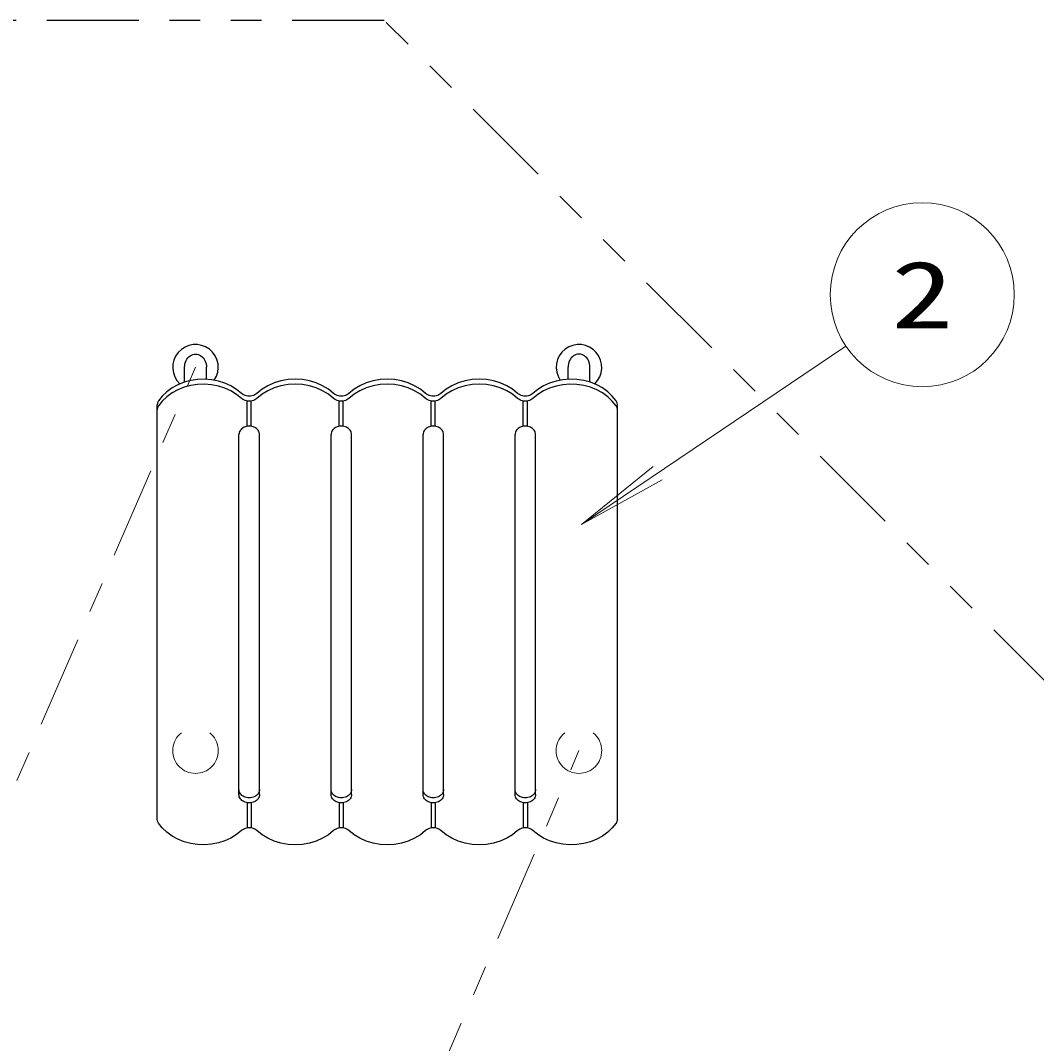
# Model space of a CAD drawing. Units: millimetres on the paper. Extents: x -385 to 0, y -594 to 267.
# Drawn here: x -224.64 to -191.52, y 195.82 to 229.18 of the extents above; entities that cross this region are included whole.
import ezdxf
from ezdxf.enums import TextEntityAlignment as Align

# ---------------------------------------------------------------- set-up
doc = ezdxf.new("R2010")
doc.units = ezdxf.units.MM
doc.linetypes.add('USER2', pattern=[6, 3, -1, 1, -1])
doc.linetypes.add('USER3', pattern=[8, 3, -1, 1, -1, 1, -1])
doc.layers.add('LY_1', color=7, linetype='Continuous', lineweight=25)
doc.styles.add('ＭＳ ゴシック', font='')
doc.styles.get('ＭＳ ゴシック').set_extended_font_data('MS Gothic')

msp = doc.modelspace()

# ---------------------------------------------------------------- linework, layer by layer
at = {"layer": 'LY_1', "linetype": 'USER3'}
for p, q in [((-212.785, 229.182), (-246.438, 229.182)), ((-190.797, 207.195), (-212.785, 229.182))]:
    msp.add_line(p, q, dxfattribs=at)
at = {"layer": 'LY_1', "lineweight": 13}
for p, q in [((-197.735, 218.561), (-206.355, 212.745)), ((-206.355, 212.745), (-204.024, 214.633)), ((-206.355, 212.745), (-203.731, 214.2))]:
    msp.add_line(p, q, dxfattribs=at)
at = {"layer": 'LY_1', "linetype": 'USER2', "lineweight": 13}
for p, q in [((-235.861, 178.695), (-218.937, 217.872)), ((-223.361, 166.195), (-206.437, 205.372))]:
    msp.add_line(p, q, dxfattribs=at)
at = {"layer": 'LY_1'}
for p, q in [((-219.292, 217.39), (-219.292, 217.872)), ((-218.581, 217.481), (-218.581, 217.872)), ((-206.792, 217.481), (-206.792, 217.872)), ((-206.081, 217.39), (-206.081, 217.872)), ((-220.187, 203.14), (-220.187, 216.647)), ((-217.253, 215.95), (-217.253, 216.771)), ((-217.12, 215.95), (-217.12, 216.771)), ((-214.253, 215.95), (-214.253, 216.771)), ((-214.12, 215.95), (-214.12, 216.771)), ((-211.253, 215.95), (-211.253, 216.771)), ((-211.12, 215.95), (-211.12, 216.771)), ((-208.253, 215.95), (-208.253, 216.771)), ((-208.12, 215.95), (-208.12, 216.771)), ((-205.187, 203.14), (-205.187, 216.647)), ((-217.52, 203.942), (-217.52, 215.682)), ((-216.853, 203.942), (-216.853, 215.682)), ((-214.52, 203.942), (-214.52, 215.682)), ((-213.853, 203.942), (-213.853, 215.682)), ((-211.52, 203.942), (-211.52, 215.682)), ((-210.853, 203.942), (-210.853, 215.682)), ((-208.52, 203.942), (-208.52, 215.682)), ((-207.853, 203.942), (-207.853, 215.682)), ((-217.253, 203.674), (-217.253, 202.853)), ((-217.12, 203.674), (-217.12, 202.853)), ((-214.253, 203.674), (-214.253, 202.853)), ((-214.12, 203.674), (-214.12, 202.853)), ((-211.253, 203.674), (-211.253, 202.853)), ((-211.12, 203.674), (-211.12, 202.853)), ((-208.253, 203.674), (-208.253, 202.853)), ((-208.12, 203.674), (-208.12, 202.853))]:
    msp.add_line(p, q, dxfattribs=at)
for points in [[(-219.292, 217.872), (-219.289, 217.928), (-219.28, 217.984), (-219.265, 218.038), (-219.245, 218.089), (-219.219, 218.136), (-219.188, 218.179), (-219.153, 218.216), (-219.114, 218.248), (-219.073, 218.273), (-219.029, 218.291), (-218.983, 218.302), (-218.937, 218.306), (-218.89, 218.302), (-218.844, 218.291), (-218.8, 218.273), (-218.759, 218.248), (-218.72, 218.216), (-218.685, 218.179), (-218.654, 218.136), (-218.628, 218.089), (-218.608, 218.038), (-218.593, 217.984), (-218.584, 217.928), (-218.581, 217.872)], [(-206.081, 217.872), (-206.084, 217.928), (-206.093, 217.984), (-206.108, 218.038), (-206.128, 218.089), (-206.154, 218.136), (-206.185, 218.179), (-206.22, 218.216), (-206.259, 218.248), (-206.3, 218.273), (-206.344, 218.291), (-206.39, 218.302), (-206.437, 218.306), (-206.483, 218.302), (-206.529, 218.291), (-206.573, 218.273), (-206.614, 218.248), (-206.653, 218.216), (-206.688, 218.179), (-206.719, 218.136), (-206.745, 218.089), (-206.765, 218.038), (-206.78, 217.984), (-206.789, 217.928), (-206.792, 217.872)], [(-217.437, 217.021), (-217.598, 217.152), (-217.781, 217.264), (-217.98, 217.355), (-218.192, 217.422), (-218.413, 217.465), (-218.64, 217.483), (-218.867, 217.475), (-219.091, 217.443), (-219.308, 217.385), (-219.513, 217.304), (-219.702, 217.201), (-219.873, 217.077), (-220.021, 216.936), (-220.145, 216.779)], [(-217.437, 216.858), (-217.598, 216.989), (-217.781, 217.101), (-217.98, 217.191), (-218.192, 217.259), (-218.413, 217.302), (-218.64, 217.32), (-218.867, 217.312), (-219.091, 217.279), (-219.308, 217.222), (-219.513, 217.141), (-219.702, 217.038), (-219.873, 216.914), (-220.021, 216.773), (-220.145, 216.616)], [(-214.437, 217.021), (-214.604, 217.157), (-214.794, 217.271), (-215.001, 217.363), (-215.222, 217.429), (-215.452, 217.47), (-215.687, 217.483), (-215.921, 217.47), (-216.151, 217.429), (-216.372, 217.363), (-216.579, 217.271), (-216.769, 217.157), (-216.937, 217.021)], [(-214.437, 216.858), (-214.604, 216.993), (-214.794, 217.108), (-215.001, 217.199), (-215.222, 217.266), (-215.452, 217.307), (-215.687, 217.32), (-215.921, 217.307), (-216.151, 217.266), (-216.372, 217.199), (-216.579, 217.108), (-216.769, 216.993), (-216.937, 216.858)], [(-211.437, 217.021), (-211.604, 217.157), (-211.794, 217.271), (-212.001, 217.363), (-212.222, 217.429), (-212.452, 217.47), (-212.687, 217.483), (-212.921, 217.47), (-213.151, 217.429), (-213.372, 217.363), (-213.579, 217.271), (-213.769, 217.157), (-213.937, 217.021)], [(-211.437, 216.858), (-211.604, 216.993), (-211.794, 217.108), (-212.001, 217.199), (-212.222, 217.266), (-212.452, 217.307), (-212.687, 217.32), (-212.921, 217.307), (-213.151, 217.266), (-213.372, 217.199), (-213.579, 217.108), (-213.769, 216.993), (-213.937, 216.858)], [(-208.437, 217.021), (-208.604, 217.157), (-208.794, 217.271), (-209.001, 217.363), (-209.222, 217.429), (-209.452, 217.47), (-209.687, 217.483), (-209.921, 217.47), (-210.151, 217.429), (-210.372, 217.363), (-210.579, 217.271), (-210.769, 217.157), (-210.937, 217.021)], [(-208.437, 216.858), (-208.604, 216.993), (-208.794, 217.108), (-209.001, 217.199), (-209.222, 217.266), (-209.452, 217.307), (-209.687, 217.32), (-209.921, 217.307), (-210.151, 217.266), (-210.372, 217.199), (-210.579, 217.108), (-210.769, 216.993), (-210.937, 216.858)], [(-205.228, 216.779), (-205.352, 216.936), (-205.5, 217.077), (-205.671, 217.201), (-205.86, 217.304), (-206.065, 217.385), (-206.282, 217.443), (-206.506, 217.475), (-206.733, 217.483), (-206.96, 217.465), (-207.181, 217.422), (-207.393, 217.355), (-207.593, 217.264), (-207.775, 217.152), (-207.937, 217.021)], [(-205.228, 216.616), (-205.352, 216.773), (-205.5, 216.914), (-205.671, 217.038), (-205.86, 217.141), (-206.065, 217.222), (-206.282, 217.279), (-206.506, 217.312), (-206.733, 217.32), (-206.96, 217.302), (-207.181, 217.259), (-207.393, 217.191), (-207.593, 217.101), (-207.775, 216.989), (-207.937, 216.858)], [(-216.937, 217.021), (-216.97, 216.994), (-217.008, 216.971), (-217.049, 216.953), (-217.094, 216.94), (-217.14, 216.932), (-217.187, 216.929), (-217.234, 216.932), (-217.28, 216.94), (-217.324, 216.953), (-217.365, 216.971), (-217.403, 216.994), (-217.437, 217.021)], [(-216.937, 216.858), (-216.97, 216.831), (-217.008, 216.808), (-217.049, 216.79), (-217.094, 216.777), (-217.14, 216.768), (-217.187, 216.766), (-217.234, 216.768), (-217.28, 216.777), (-217.324, 216.79), (-217.365, 216.808), (-217.403, 216.831), (-217.437, 216.858)], [(-213.937, 217.021), (-213.97, 216.994), (-214.008, 216.971), (-214.049, 216.953), (-214.094, 216.94), (-214.14, 216.932), (-214.187, 216.929), (-214.234, 216.932), (-214.28, 216.94), (-214.324, 216.953), (-214.365, 216.971), (-214.403, 216.994), (-214.437, 217.021)], [(-213.937, 216.858), (-213.97, 216.831), (-214.008, 216.808), (-214.049, 216.79), (-214.094, 216.777), (-214.14, 216.768), (-214.187, 216.766), (-214.234, 216.768), (-214.28, 216.777), (-214.324, 216.79), (-214.365, 216.808), (-214.403, 216.831), (-214.437, 216.858)], [(-210.937, 217.021), (-210.97, 216.994), (-211.008, 216.971), (-211.049, 216.953), (-211.094, 216.94), (-211.14, 216.932), (-211.187, 216.929), (-211.234, 216.932), (-211.28, 216.94), (-211.324, 216.953), (-211.365, 216.971), (-211.403, 216.994), (-211.437, 217.021)], [(-210.937, 216.858), (-210.97, 216.831), (-211.008, 216.808), (-211.049, 216.79), (-211.094, 216.777), (-211.14, 216.768), (-211.187, 216.766), (-211.234, 216.768), (-211.28, 216.777), (-211.324, 216.79), (-211.365, 216.808), (-211.403, 216.831), (-211.437, 216.858)], [(-207.937, 217.021), (-207.97, 216.994), (-208.008, 216.971), (-208.049, 216.953), (-208.094, 216.94), (-208.14, 216.932), (-208.187, 216.929), (-208.234, 216.932), (-208.28, 216.94), (-208.324, 216.953), (-208.365, 216.971), (-208.403, 216.994), (-208.437, 217.021)], [(-207.937, 216.858), (-207.97, 216.831), (-208.008, 216.808), (-208.049, 216.79), (-208.094, 216.777), (-208.14, 216.768), (-208.187, 216.766), (-208.234, 216.768), (-208.28, 216.777), (-208.324, 216.79), (-208.365, 216.808), (-208.403, 216.831), (-208.437, 216.858)], [(-220.145, 216.779), (-220.176, 216.715), (-220.187, 216.647)], [(-220.145, 216.616), (-220.176, 216.552), (-220.187, 216.484)], [(-205.187, 216.647), (-205.197, 216.715), (-205.228, 216.779)], [(-205.187, 216.484), (-205.197, 216.552), (-205.228, 216.616)], [(-216.853, 215.682), (-216.856, 215.718), (-216.865, 215.753), (-216.879, 215.787), (-216.898, 215.819), (-216.922, 215.848), (-216.951, 215.875), (-216.984, 215.899), (-217.02, 215.919), (-217.059, 215.934), (-217.1, 215.946), (-217.143, 215.953), (-217.187, 215.955), (-217.23, 215.953), (-217.273, 215.946), (-217.314, 215.934), (-217.353, 215.919), (-217.389, 215.899), (-217.422, 215.875), (-217.451, 215.848), (-217.475, 215.819), (-217.495, 215.787), (-217.509, 215.753), (-217.517, 215.718), (-217.52, 215.682)], [(-213.853, 215.682), (-213.856, 215.718), (-213.865, 215.753), (-213.879, 215.787), (-213.898, 215.819), (-213.922, 215.848), (-213.951, 215.875), (-213.984, 215.899), (-214.02, 215.919), (-214.059, 215.934), (-214.1, 215.946), (-214.143, 215.953), (-214.187, 215.955), (-214.23, 215.953), (-214.273, 215.946), (-214.314, 215.934), (-214.353, 215.919), (-214.389, 215.899), (-214.422, 215.875), (-214.451, 215.848), (-214.475, 215.819), (-214.495, 215.787), (-214.509, 215.753), (-214.517, 215.718), (-214.52, 215.682)], [(-210.853, 215.682), (-210.856, 215.718), (-210.865, 215.753), (-210.879, 215.787), (-210.898, 215.819), (-210.922, 215.848), (-210.951, 215.875), (-210.984, 215.899), (-211.02, 215.919), (-211.059, 215.934), (-211.1, 215.946), (-211.143, 215.953), (-211.187, 215.955), (-211.23, 215.953), (-211.273, 215.946), (-211.314, 215.934), (-211.353, 215.919), (-211.389, 215.899), (-211.422, 215.875), (-211.451, 215.848), (-211.475, 215.819), (-211.495, 215.787), (-211.509, 215.753), (-211.517, 215.718), (-211.52, 215.682)], [(-207.853, 215.682), (-207.856, 215.718), (-207.865, 215.753), (-207.879, 215.787), (-207.898, 215.819), (-207.922, 215.848), (-207.951, 215.875), (-207.984, 215.899), (-208.02, 215.919), (-208.059, 215.934), (-208.1, 215.946), (-208.143, 215.953), (-208.187, 215.955), (-208.23, 215.953), (-208.273, 215.946), (-208.314, 215.934), (-208.353, 215.919), (-208.389, 215.899), (-208.422, 215.875), (-208.451, 215.848), (-208.475, 215.819), (-208.495, 215.787), (-208.509, 215.753), (-208.517, 215.718), (-208.52, 215.682)], [(-216.853, 204.105), (-216.856, 204.069), (-216.865, 204.034), (-216.879, 204.001), (-216.898, 203.968), (-216.922, 203.939), (-216.951, 203.912), (-216.984, 203.888), (-217.02, 203.869), (-217.059, 203.853), (-217.1, 203.841), (-217.143, 203.834), (-217.187, 203.832), (-217.23, 203.834), (-217.273, 203.841), (-217.314, 203.853), (-217.353, 203.869), (-217.389, 203.888), (-217.422, 203.912), (-217.451, 203.939), (-217.475, 203.968), (-217.495, 204.001), (-217.509, 204.034), (-217.517, 204.069), (-217.52, 204.105)], [(-216.853, 203.942), (-216.856, 203.906), (-216.865, 203.871), (-216.879, 203.837), (-216.898, 203.805), (-216.922, 203.776), (-216.951, 203.749), (-216.984, 203.725), (-217.02, 203.705), (-217.059, 203.69), (-217.1, 203.678), (-217.143, 203.671), (-217.187, 203.669), (-217.23, 203.671), (-217.273, 203.678), (-217.314, 203.69), (-217.353, 203.705), (-217.389, 203.725), (-217.422, 203.749), (-217.451, 203.776), (-217.475, 203.805), (-217.495, 203.837), (-217.509, 203.871), (-217.517, 203.906), (-217.52, 203.942)], [(-213.853, 204.105), (-213.856, 204.069), (-213.865, 204.034), (-213.879, 204.001), (-213.898, 203.968), (-213.922, 203.939), (-213.951, 203.912), (-213.984, 203.888), (-214.02, 203.869), (-214.059, 203.853), (-214.1, 203.841), (-214.143, 203.834), (-214.187, 203.832), (-214.23, 203.834), (-214.273, 203.841), (-214.314, 203.853), (-214.353, 203.869), (-214.389, 203.888), (-214.422, 203.912), (-214.451, 203.939), (-214.475, 203.968), (-214.495, 204.001), (-214.509, 204.034), (-214.517, 204.069), (-214.52, 204.105)], [(-213.853, 203.942), (-213.856, 203.906), (-213.865, 203.871), (-213.879, 203.837), (-213.898, 203.805), (-213.922, 203.776), (-213.951, 203.749), (-213.984, 203.725), (-214.02, 203.705), (-214.059, 203.69), (-214.1, 203.678), (-214.143, 203.671), (-214.187, 203.669), (-214.23, 203.671), (-214.273, 203.678), (-214.314, 203.69), (-214.353, 203.705), (-214.389, 203.725), (-214.422, 203.749), (-214.451, 203.776), (-214.475, 203.805), (-214.495, 203.837), (-214.509, 203.871), (-214.517, 203.906), (-214.52, 203.942)], [(-210.853, 204.105), (-210.856, 204.069), (-210.865, 204.034), (-210.879, 204.001), (-210.898, 203.968), (-210.922, 203.939), (-210.951, 203.912), (-210.984, 203.888), (-211.02, 203.869), (-211.059, 203.853), (-211.1, 203.841), (-211.143, 203.834), (-211.187, 203.832), (-211.23, 203.834), (-211.273, 203.841), (-211.314, 203.853), (-211.353, 203.869), (-211.389, 203.888), (-211.422, 203.912), (-211.451, 203.939), (-211.475, 203.968), (-211.495, 204.001), (-211.509, 204.034), (-211.517, 204.069), (-211.52, 204.105)], [(-210.853, 203.942), (-210.856, 203.906), (-210.865, 203.871), (-210.879, 203.837), (-210.898, 203.805), (-210.922, 203.776), (-210.951, 203.749), (-210.984, 203.725), (-211.02, 203.705), (-211.059, 203.69), (-211.1, 203.678), (-211.143, 203.671), (-211.187, 203.669), (-211.23, 203.671), (-211.273, 203.678), (-211.314, 203.69), (-211.353, 203.705), (-211.389, 203.725), (-211.422, 203.749), (-211.451, 203.776), (-211.475, 203.805), (-211.495, 203.837), (-211.509, 203.871), (-211.517, 203.906), (-211.52, 203.942)], [(-207.853, 204.105), (-207.856, 204.069), (-207.865, 204.034), (-207.879, 204.001), (-207.898, 203.968), (-207.922, 203.939), (-207.951, 203.912), (-207.984, 203.888), (-208.02, 203.869), (-208.059, 203.853), (-208.1, 203.841), (-208.143, 203.834), (-208.187, 203.832), (-208.23, 203.834), (-208.273, 203.841), (-208.314, 203.853), (-208.353, 203.869), (-208.389, 203.888), (-208.422, 203.912), (-208.451, 203.939), (-208.475, 203.968), (-208.495, 204.001), (-208.509, 204.034), (-208.517, 204.069), (-208.52, 204.105)], [(-207.853, 203.942), (-207.856, 203.906), (-207.865, 203.871), (-207.879, 203.837), (-207.898, 203.805), (-207.922, 203.776), (-207.951, 203.749), (-207.984, 203.725), (-208.02, 203.705), (-208.059, 203.69), (-208.1, 203.678), (-208.143, 203.671), (-208.187, 203.669), (-208.23, 203.671), (-208.273, 203.678), (-208.314, 203.69), (-208.353, 203.705), (-208.389, 203.725), (-208.422, 203.749), (-208.451, 203.776), (-208.475, 203.805), (-208.495, 203.837), (-208.509, 203.871), (-208.517, 203.906), (-208.52, 203.942)], [(-220.145, 203.008), (-220.176, 203.072), (-220.187, 203.14)], [(-217.437, 202.766), (-217.598, 202.635), (-217.781, 202.523), (-217.98, 202.433), (-218.192, 202.365), (-218.413, 202.322), (-218.64, 202.304), (-218.867, 202.312), (-219.091, 202.345), (-219.308, 202.402), (-219.513, 202.483), (-219.702, 202.587), (-219.873, 202.71), (-220.021, 202.851), (-220.145, 203.008)], [(-216.937, 202.766), (-216.97, 202.793), (-217.008, 202.816), (-217.049, 202.834), (-217.094, 202.847), (-217.14, 202.856), (-217.187, 202.858), (-217.234, 202.856), (-217.28, 202.847), (-217.324, 202.834), (-217.365, 202.816), (-217.403, 202.793), (-217.437, 202.766)], [(-213.937, 202.766), (-213.97, 202.793), (-214.008, 202.816), (-214.049, 202.834), (-214.094, 202.847), (-214.14, 202.856), (-214.187, 202.858), (-214.234, 202.856), (-214.28, 202.847), (-214.324, 202.834), (-214.365, 202.816), (-214.403, 202.793), (-214.437, 202.766)], [(-210.937, 202.766), (-210.97, 202.793), (-211.008, 202.816), (-211.049, 202.834), (-211.094, 202.847), (-211.14, 202.856), (-211.187, 202.858), (-211.234, 202.856), (-211.28, 202.847), (-211.324, 202.834), (-211.365, 202.816), (-211.403, 202.793), (-211.437, 202.766)], [(-207.937, 202.766), (-207.97, 202.793), (-208.008, 202.816), (-208.049, 202.834), (-208.094, 202.847), (-208.14, 202.856), (-208.187, 202.858), (-208.234, 202.856), (-208.28, 202.847), (-208.324, 202.834), (-208.365, 202.816), (-208.403, 202.793), (-208.437, 202.766)], [(-205.228, 203.008), (-205.352, 202.851), (-205.5, 202.71), (-205.671, 202.587), (-205.86, 202.483), (-206.065, 202.402), (-206.282, 202.345), (-206.506, 202.312), (-206.733, 202.304), (-206.96, 202.322), (-207.181, 202.365), (-207.393, 202.433), (-207.593, 202.523), (-207.775, 202.635), (-207.937, 202.766)], [(-205.187, 203.14), (-205.188, 203.114), (-205.193, 203.088), (-205.2, 203.062), (-205.211, 203.038), (-205.219, 203.023), (-205.228, 203.008)], [(-214.437, 202.766), (-214.604, 202.631), (-214.794, 202.516), (-215.001, 202.425), (-215.222, 202.358), (-215.452, 202.317), (-215.687, 202.304), (-215.921, 202.317), (-216.151, 202.358), (-216.372, 202.425), (-216.579, 202.516), (-216.769, 202.631), (-216.937, 202.766)], [(-211.437, 202.766), (-211.604, 202.631), (-211.794, 202.516), (-212.001, 202.425), (-212.222, 202.358), (-212.452, 202.317), (-212.687, 202.304), (-212.921, 202.317), (-213.151, 202.358), (-213.372, 202.425), (-213.579, 202.516), (-213.769, 202.631), (-213.937, 202.766)], [(-208.437, 202.766), (-208.604, 202.631), (-208.794, 202.516), (-209.001, 202.425), (-209.222, 202.358), (-209.452, 202.317), (-209.687, 202.304), (-209.921, 202.317), (-210.151, 202.358), (-210.372, 202.425), (-210.579, 202.516), (-210.769, 202.631), (-210.937, 202.766)]]:
    msp.add_lwpolyline(points, dxfattribs=at)
at = {"layer": 'LY_1', "lineweight": 13}
msp.add_circle((-195.248, 220.239), 3, dxfattribs=at)
at = {"layer": 'LY_1', "linetype": 'USER3', "lineweight": 13}
for centre in [(-218.937, 205.372), (-206.437, 205.372)]:
    msp.add_circle(centre, 0.743, dxfattribs=at)
at = {"layer": 'LY_1'}
for centre, start, end in [((-218.937, 217.872), 325.4765, 226.5258), ((-206.437, 217.872), 313.4742, 214.5235)]:
    msp.add_arc(centre, 0.743, start, end, dxfattribs=at)

# ---------------------------------------------------------------- texts
at = {"layer": 'LY_1', "style": 'ＭＳ ゴシック', "width": 1.35}
msp.add_text('2', height=2.199, dxfattribs=at).set_placement((-195.248, 220.239), align=Align.MIDDLE_CENTER)

doc.saveas('drawing.dxf')
